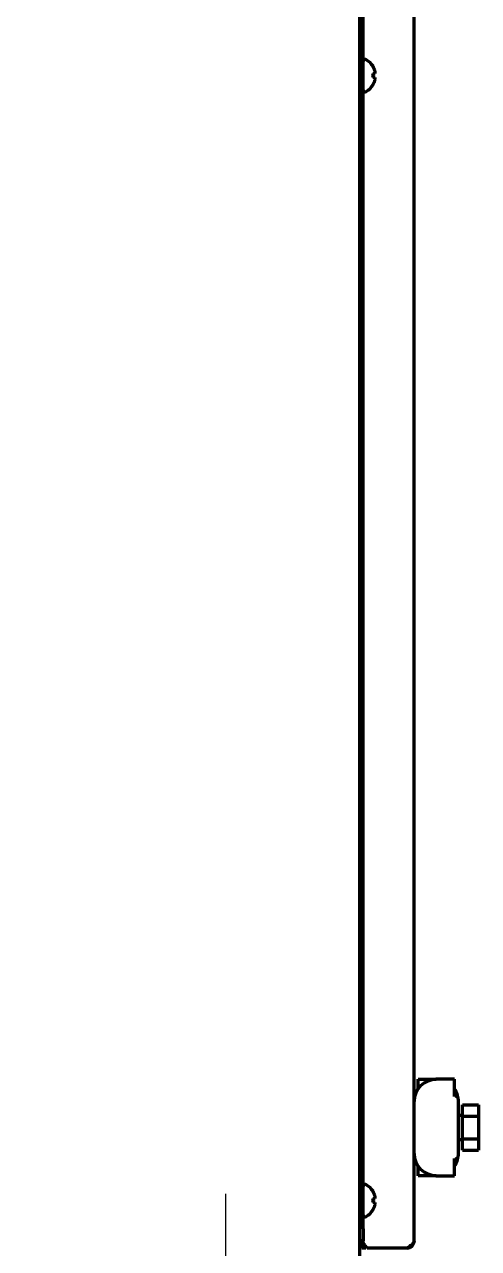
# Model space of a CAD drawing. Header units: inches. Extents: x 904 to 7172, y 213 to 5528.
# Drawn here: x 2047.7 to 2160.6, y 2059.6 to 2364.2 of the extents above; entities that cross this region are included whole.
import ezdxf

# ---------------------------------------------------------------- set-up
doc = ezdxf.new("R2010")
doc.units = ezdxf.units.IN
doc.layers.add('GEOM', color=7, linetype='Continuous')

# ---------------------------------------------------------------- blocks, each defined once
blk = doc.blocks.new('A$C76516A4E')
at = {"color": 3}
for p, q in [((0, 50), (0, -50)), ((-50, 0), (50, 0))]:
    blk.add_line(p, q, dxfattribs=at)

msp = doc.modelspace()

# ---------------------------------------------------------------- linework, layer by layer
at = {"linetype": 'Continuous', "lineweight": 70}
for p, q in [((2131.06, 2038.72), (2131.06, 3690.22)), ((2144.56, 2061.52), (2144.56, 2377.32)), ((2131.86, 2064.52), (2131.86, 2373.22)), ((2132.46, 2355.52), (2132.26, 2355.52)), ((2134.3, 2353.82), (2134.34, 2353.82)), ((2134.34, 2349.22), (2134.3, 2349.22)), ((2132.26, 2347.52), (2132.46, 2347.52)), ((2145.56, 2101.72), (2150.06, 2101.72)), ((2145.56, 2099.38), (2145.56, 2101.72)), ((2154.56, 2101.72), (2150.06, 2101.72)), ((2154.56, 2097.45), (2154.56, 2101.72)), ((2155.37, 2097.67), (2154.56, 2097.45)), ((2155.56, 2083.22), (2155.56, 2096.22)), ((2156.56, 2092.55), (2156.56, 2095.37)), ((2156.56, 2095.37), (2160.56, 2095.37)), ((2160.56, 2095.37), (2160.56, 2092.55)), ((2156.56, 2092.72), (2155.56, 2092.72)), ((2156.56, 2086.9), (2156.56, 2092.55)), ((2156.56, 2092.55), (2160.56, 2092.55)), ((2160.56, 2092.55), (2160.56, 2086.9)), ((2156.56, 2084.07), (2156.56, 2086.9)), ((2156.56, 2086.9), (2160.56, 2086.9)), ((2160.56, 2086.9), (2160.56, 2084.07)), ((2155.56, 2086.72), (2156.56, 2086.72)), ((2156.56, 2084.07), (2160.56, 2084.07)), ((2154.56, 2077.72), (2154.56, 2081.99)), ((2154.56, 2081.99), (2155.37, 2081.77)), ((2145.56, 2077.72), (2145.56, 2080.06)), ((2150.06, 2077.72), (2145.56, 2077.72)), ((2150.06, 2077.72), (2154.56, 2077.72)), ((2132.46, 2075.52), (2132.26, 2075.52)), ((2134.3, 2073.82), (2134.34, 2073.82)), ((2134.34, 2069.22), (2134.3, 2069.22)), ((2132.26, 2067.52), (2132.46, 2067.52)), ((2131.86, 2064.52), (2131.86, 2061.52)), ((2131.86, 2061.52), (2131.06, 2061.52)), ((2131.56, 2060.52), (2131.7, 2060.52)), ((2131.56, 2060.52), (2131.56, 2059.72)), ((2132.56, 2059.72), (2131.56, 2059.72)), ((2142.76, 2059.72), (2132.86, 2059.72))]:
    msp.add_line(p, q, dxfattribs=at)
for centre, radius, start, end in [((2132.26, 2355.12), 0.4, 90, 180), ((2132.46, 2355.12), 0.4, 59.6988, 90), ((2130.24, 2351.32), 4.8, 31.5837, 59.6988), ((2130.56, 2351.52), 3.78, 0.0035, 7.6041), ((2130.24, 2351.72), 4.8, 300.3012, 328.4186), ((2130.56, 2351.52), 3.78, 352.3959, 359.9965), ((2132.26, 2347.92), 0.4, 180, 270), ((2132.46, 2347.92), 0.4, 270, 300.3012), ((2150.06, 2096.22), 5.5, 90, 180), ((2150.06, 2096.22), 5.5, 15.2551, 35.0968), ((2150.06, 2096.22), 5.5, 0, 15.2551), ((2150.06, 2083.22), 5.5, 180, 270), ((2150.06, 2083.22), 5.5, 324.9032, 344.7449), ((2150.06, 2083.22), 5.5, 344.7449, 0), ((2132.26, 2075.12), 0.4, 90, 180), ((2132.46, 2075.12), 0.4, 59.6988, 90), ((2130.24, 2071.32), 4.8, 31.5837, 59.6988), ((2130.56, 2071.52), 3.78, 0.0035, 7.6041), ((2130.24, 2071.72), 4.8, 300.3012, 328.4186), ((2130.56, 2071.52), 3.78, 352.3959, 359.9965), ((2132.26, 2067.92), 0.4, 180, 270), ((2132.46, 2067.92), 0.4, 270, 300.3012)]:
    msp.add_arc(centre, radius, start, end, dxfattribs=at)
for points in [[(2134.86, 2352.52), (2134.84, 2352.58), (2134.81, 2352.68), (2134.76, 2352.85), (2134.7, 2353), (2134.64, 2353.16), (2134.58, 2353.31), (2134.5, 2353.47), (2134.42, 2353.63), (2134.34, 2353.76), (2134.3, 2353.82)], [(2134.86, 2352.02), (2134.86, 2352.05), (2134.86, 2352.09), (2134.87, 2352.16), (2134.87, 2352.24), (2134.87, 2352.31), (2134.87, 2352.38), (2134.86, 2352.45), (2134.86, 2352.5), (2134.86, 2352.52)], [(2134.86, 2351.02), (2134.84, 2351.02), (2134.81, 2351.02), (2134.76, 2351.02), (2134.7, 2351.02), (2134.64, 2351.02), (2134.58, 2351.02), (2134.5, 2351.02), (2134.42, 2351.02), (2134.34, 2351.02), (2134.3, 2351.02)], [(2134.86, 2350.52), (2134.86, 2350.55), (2134.86, 2350.6), (2134.87, 2350.67), (2134.87, 2350.74), (2134.87, 2350.81), (2134.87, 2350.88), (2134.86, 2350.95), (2134.86, 2351), (2134.86, 2351.02)], [(2134.86, 2072.52), (2134.84, 2072.58), (2134.81, 2072.68), (2134.76, 2072.85), (2134.7, 2073), (2134.64, 2073.16), (2134.58, 2073.31), (2134.5, 2073.47), (2134.42, 2073.63), (2134.34, 2073.76), (2134.3, 2073.82)], [(2134.86, 2072.02), (2134.86, 2072.05), (2134.86, 2072.09), (2134.87, 2072.16), (2134.87, 2072.24), (2134.87, 2072.31), (2134.87, 2072.38), (2134.86, 2072.45), (2134.86, 2072.5), (2134.86, 2072.52)], [(2134.86, 2071.02), (2134.84, 2071.02), (2134.81, 2071.02), (2134.76, 2071.02), (2134.7, 2071.02), (2134.64, 2071.02), (2134.58, 2071.02), (2134.5, 2071.02), (2134.42, 2071.02), (2134.34, 2071.02), (2134.3, 2071.02)], [(2134.86, 2070.52), (2134.86, 2070.55), (2134.86, 2070.6), (2134.87, 2070.67), (2134.87, 2070.74), (2134.87, 2070.81), (2134.87, 2070.88), (2134.86, 2070.95), (2134.86, 2071), (2134.86, 2071.02)], [(2132.86, 2059.72), (2132.69, 2059.92), (2132.34, 2060.32), (2131.95, 2060.92), (2131.86, 2061.32), (2131.86, 2061.52)], [(2142.76, 2059.72), (2143, 2059.72), (2143.47, 2059.82), (2144.07, 2060.22), (2144.47, 2060.81), (2144.56, 2061.29), (2144.56, 2061.52)], [(2144.56, 2061.52), (2144.56, 2061.32), (2144.39, 2060.92), (2143.7, 2060.32), (2143.07, 2059.92), (2142.76, 2059.72)]]:
    msp.add_open_spline(points, degree=3, dxfattribs=at)
for points, knots in [([(2134.3, 2352.02), (2134.43, 2352.02), (2134.54, 2352.02), (2134.67, 2352.02), (2134.72, 2352.02), (2134.79, 2352.02), (2134.83, 2352.02), (2134.86, 2352.02)], [0, 0, 0, 0, 0.5, 0.5, 0.75, 0.75, 1, 1, 1, 1]), ([(2134.3, 2349.22), (2134.43, 2349.42), (2134.54, 2349.63), (2134.67, 2349.96), (2134.72, 2350.07), (2134.79, 2350.29), (2134.83, 2350.41), (2134.86, 2350.52)], [0, 0, 0, 0, 0.5, 0.5, 0.75, 0.75, 1, 1, 1, 1]), ([(2134.3, 2072.02), (2134.43, 2072.02), (2134.54, 2072.02), (2134.67, 2072.02), (2134.72, 2072.02), (2134.79, 2072.02), (2134.83, 2072.02), (2134.86, 2072.02)], [0, 0, 0, 0, 0.5, 0.5, 0.75, 0.75, 1, 1, 1, 1]), ([(2134.3, 2069.22), (2134.43, 2069.42), (2134.54, 2069.63), (2134.67, 2069.96), (2134.72, 2070.07), (2134.79, 2070.29), (2134.83, 2070.41), (2134.86, 2070.52)], [0, 0, 0, 0, 0.5, 0.5, 0.75, 0.75, 1, 1, 1, 1]), ([(2132.86, 2059.72), (2132.74, 2059.8), (2132.62, 2059.87), (2132.39, 2060.02), (2132.28, 2060.1), (2132.06, 2060.25), (2131.96, 2060.32), (2131.76, 2060.47), (2131.67, 2060.55), (2131.5, 2060.7), (2131.43, 2060.77), (2131.3, 2060.92), (2131.24, 2061), (2131.15, 2061.15), (2131.12, 2061.22), (2131.07, 2061.37), (2131.06, 2061.45), (2131.06, 2061.52)], [0, 0, 0, 0, 0.125, 0.125, 0.25, 0.25, 0.375, 0.375, 0.5, 0.5, 0.625, 0.625, 0.75, 0.75, 0.875, 0.875, 1, 1, 1, 1])]:
    msp.add_open_spline(points, degree=3, knots=knots, dxfattribs=at)

# ---------------------------------------------------------------- block references
at = {"layer": 'GEOM'}
msp.add_blockref('A$C76516A4E', (2097.66, 2023.22), dxfattribs=at)

doc.saveas('drawing.dxf')
